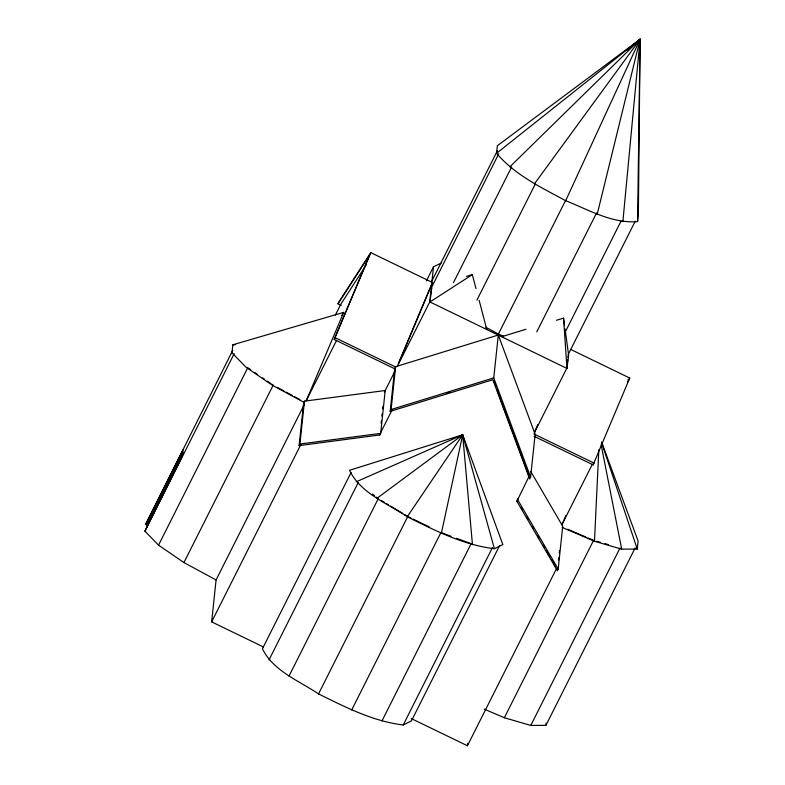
<?xml version="1.0" encoding="UTF-8"?>
<svg xmlns="http://www.w3.org/2000/svg" width="785" height="785" viewBox="0 0 785 785"><rect width="100%" height="100%" fill="white"/><g stroke="black" fill="none" stroke-linecap="round" stroke-linejoin="round"><path stroke-width="1.18" d="M637.567 221.606L640.099 39.25L497.366 145.735L496.562 153.31C514.95 174.957 541.15 187.399 565.661 200.695C588.691 209.791 611.966 223.686 637.567 221.606L638.372 214.03L640.099 39.25L496.562 153.31M601.565 441.935L638.107 541.051L637.263 549.088L621.691 549.157L594.481 541.248L598.827 449.668M639.422 46.58L640.099 39.25L626.921 50.201M622.878 221.664L640.099 39.25L509.799 166.901M263.466 646.977L211.656 621.877L216.081 579.958L183.945 562.57L158.541 545.153L144.901 531.151L182.424 455.82L183.042 449.952L145.618 524.36L146.923 524.988L146.667 527.343M145.618 524.36L232.752 350.306M306.356 400.478L343.702 312.371L232.851 344.782L231.997 352.818L246.039 367.223L272.189 385.15L304.197 402.479M299.114 445.615L303.648 402.764L304.452 401.164L385.209 390.508L380.676 433.359L379.881 434.949L299.114 445.615L299.919 444.016L304.452 401.164M379.881 434.949L379.979 434.026M381.117 423.243L381.373 420.848M381.873 416.06L382.128 413.666M382.638 408.877L382.894 406.473M390.174 411.389L394.698 368.538L395.62 366.703L498.298 335.038L535.144 434.272L530.611 477.123L529.689 478.958L492.843 379.724L390.174 411.389L391.087 409.554L395.62 366.703M341.298 305.414L337.982 303.815L338.885 302.029L370.805 252.633L432.545 282.541L397.445 366.183L429.797 301.862L433.506 266.782L441.091 263.161M530.611 477.123L493.765 377.889L498.298 335.038M411.193 718.52L467.418 745.75L467.674 743.356M530.758 471.5L562.727 526.254L558.194 569.096L557.389 570.695L516.883 501.311L529.119 476.24M516.883 501.311L517.786 498.789M567.692 359.824L566.809 368.214L534.457 432.535L537.774 424.626M567.947 357.42L568.271 354.359L635.242 221.203M558.528 559.98L558.773 557.605M559.283 552.836L559.528 550.462M484.178 709.11L504.353 717.745L530.788 725.428L545.918 725.369L546.154 723.142M431.779 287.634L429.974 301.95L472.295 274.652L476.044 288.684M429.797 301.862L566.966 368.45L568.644 355.144L565.033 328.905M441.356 533.29L462.689 434.792L349.482 470.303C360.757 493.363 387.074 503.116 407.238 516.765C434.978 530.454 463.268 544.996 494.403 548.715L502.822 544.564L462.689 434.792L356.253 481.804M597.218 214.207L640.099 39.25L534.467 183.818M639.451 41.615L640.099 39.25L565.661 200.695M394.855 368.842L334.214 339.473L369.912 254.418L337.982 303.815M334.214 339.473L370.805 252.633M398.446 363.445L431.652 284.327M534.055 436.264L593.126 464.867L629.727 378.027L570.656 349.423M562.119 524.351L565.897 515.431M146.923 524.988L183.239 452.768M144.901 531.151L234.136 353.731M158.541 545.153L247.775 367.733L250.719 369.755M183.945 562.57L273.18 385.15M335.372 315.079L340.876 304.138L366.389 264.673M216.081 579.958L304.217 404.726M306.121 400.949L336.618 340.307M211.656 621.877L300.881 444.467M426.383 280.951L433.506 266.782M432.044 280.647L497.366 150.759M498.779 153.762L431.259 288.007L431.681 288.429M384.405 392.108L395.463 370.118M351.111 472.442L262.425 648.773C273.376 671.175 298.948 680.664 318.533 693.92C345.498 707.226 372.983 721.356 403.235 724.967L411.418 720.924L499.545 545.703M453.465 282.649L511.643 166.96M380.774 432.427L392.117 409.888M269 659.949L358.235 482.53M476.878 300.174L535.066 184.485M289.027 676.062L378.262 498.642L376.349 497.111M485.886 327.266L498.406 334.047L565.377 200.891M318.533 693.92L407.768 516.501L404.717 514.656M536.754 331.888L596.58 212.921M351.69 709.974L440.925 532.554L451.002 536.253M564.974 332.595L620.974 221.262M381.922 721.052L471.157 543.632M403.235 724.967L492.47 547.547M561.883 524.812L592.381 464.171M593.126 464.867L594.029 463.081L533.859 433.948M467.418 745.75L556.653 568.33M504.353 717.745L593.588 540.325L588.161 538M530.788 725.428L620.022 548.009M545.918 725.369L635.153 547.95M341.76 315.423L343.702 312.371M431.701 283.846L432.545 282.541M628.392 380.087L629.727 378.027M627.5 381.873L628.824 379.812L628.039 379.44M407.238 516.765L462.689 434.792L494.403 548.715M376.859 498.387L462.689 434.792L472.462 544.692M391.087 409.554L493.765 377.889M446.587 393.089L450.06 392.019M466.525 276.369L472.295 274.652M525.979 329.288L501.703 336.686M556.506 320.26L563.552 318.17L564.543 325.333M299.919 444.016L380.676 433.359M232.851 344.782L235.245 344.772M597.012 541.326L600.446 542.317M605.009 543.652L608.434 544.643M456.595 538.304L470.029 543.23M498.406 334.047L503.578 336.255M567.8 529.286L585.993 537.077M562.148 527.402L594.481 541.248M335.116 337.687L395.748 367.056M408.838 517.021L410.977 518.051M413.116 519.091L429.159 526.863M277.468 387.466L283.895 390.95M286.034 392.108L292.462 395.581M294.601 396.739L299.958 399.643M381.314 500.496L384.365 502.341M386.397 503.568L388.438 504.804M390.469 506.031L402.685 513.419M254.644 372.443L257.598 374.465M262.504 377.83L264.466 379.175M267.371 381.167L270.177 383.09M271.512 384.012L272.768 384.866M486.769 329.455L479.164 300.38M372.532 494.04L374.445 495.58M517.688 499.711L558.194 569.096M521.26 507.699L522.476 509.789M526.745 517.109L527.971 519.199M532.24 526.519L533.457 528.609M537.735 535.919L538.952 538.019M543.22 545.33L544.447 547.42M546.272 550.56L549.942 556.83M551.767 559.97L555.427 566.24M493.794 381.088L495.924 386.819M496.777 389.115L528.697 475.102M601.781 443.142L637.263 549.088M601.124 444.644L621.691 549.157M563.552 318.17L566.966 368.45"/></g></svg>
